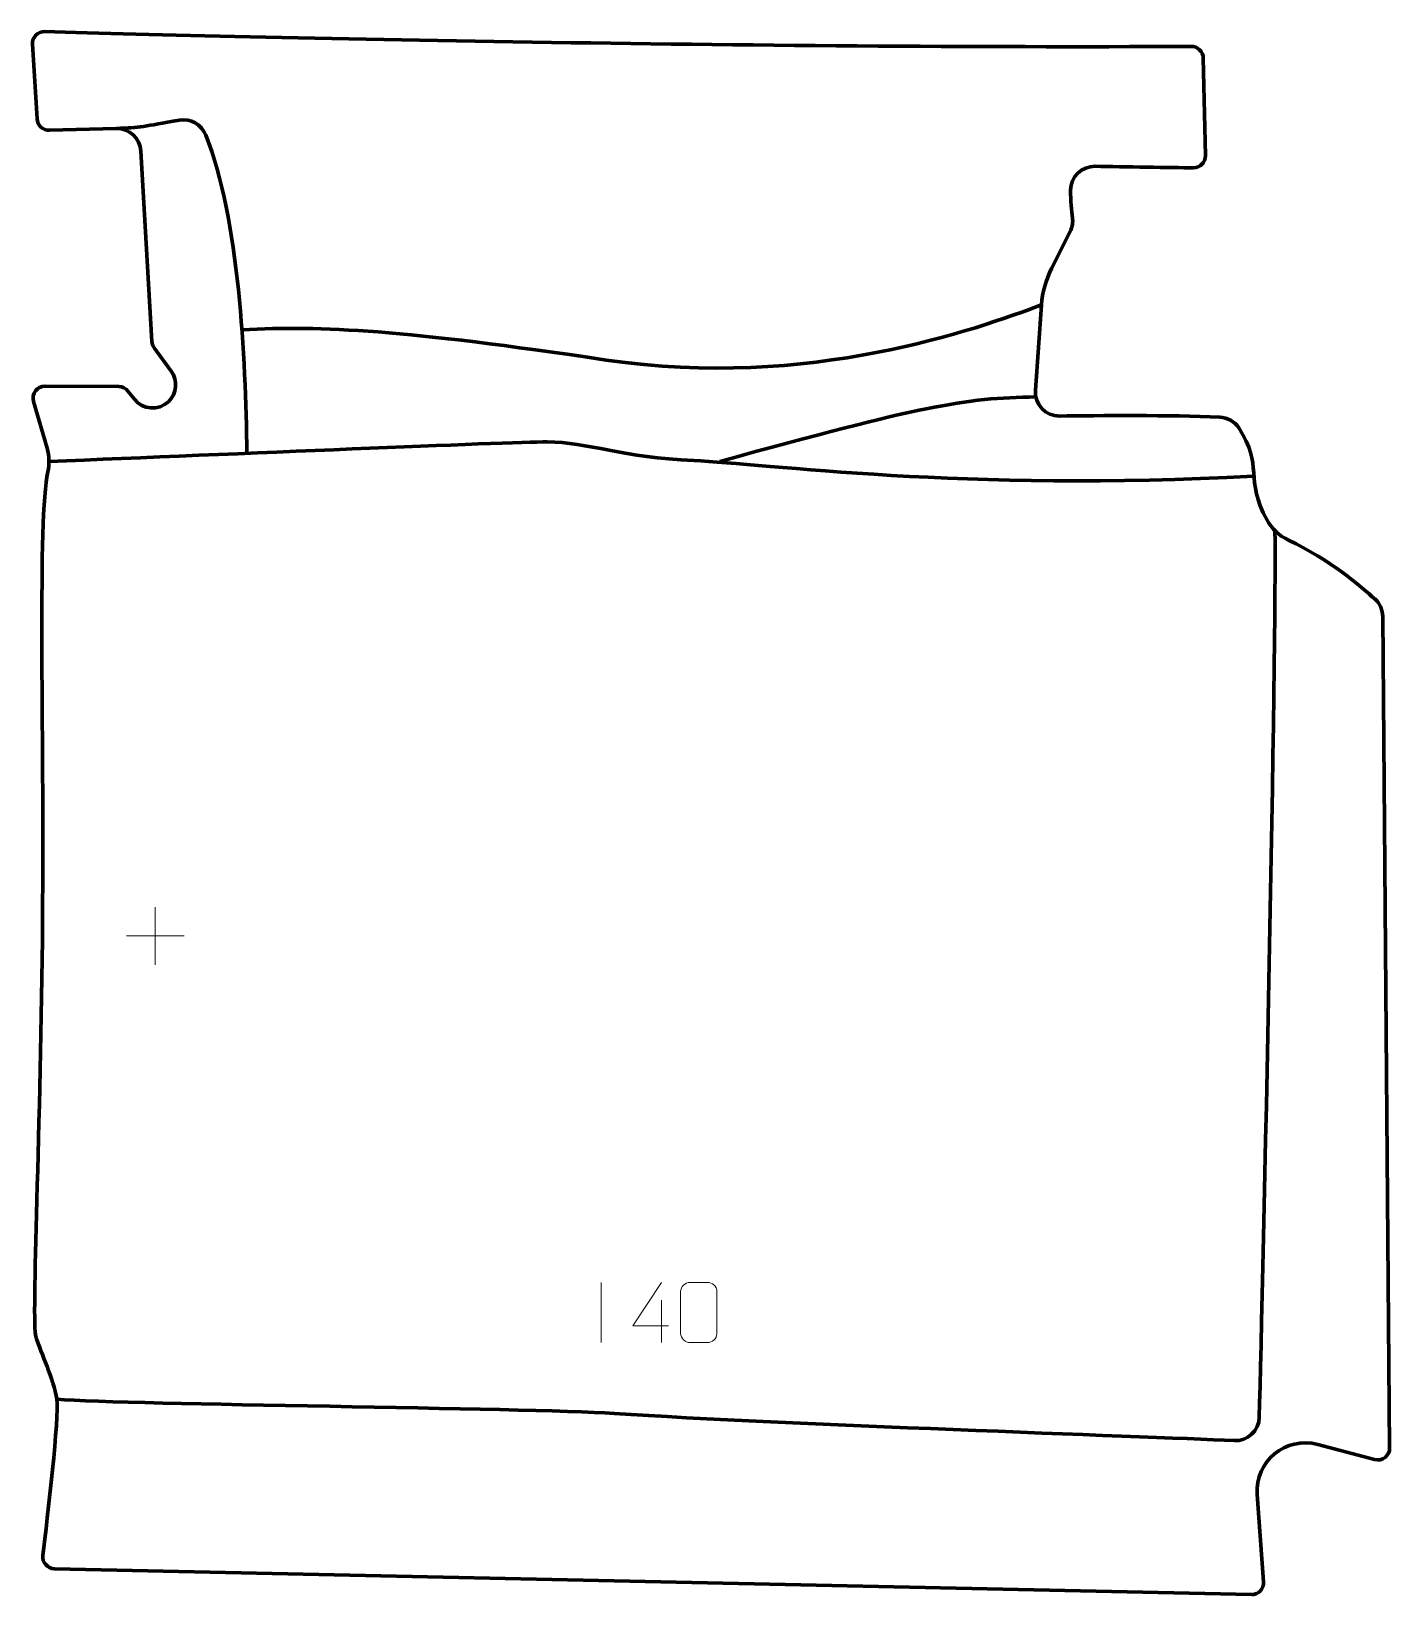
# Model space of a CAD drawing. Header units: millimetres. Extents: x -295 to 270, y -434 to 216.
import ezdxf

# ---------------------------------------------------------------- set-up
doc = ezdxf.new("R2010")
doc.units = ezdxf.units.MM
doc.header["$MEASUREMENT"] = 0
doc.layers.add('layer 1', color=7, linetype='Continuous')
doc.layers.add('layer 2', color=7, linetype='Continuous')

msp = doc.modelspace()

# ---------------------------------------------------------------- linework, layer by layer
at = {"layer": 'layer 1', "color": 230, "lineweight": 200}
msp.add_open_spline([(269.7151, -373.0042), (269.7151, -373.0042), (266.8495, -27.372), (266.8495, -27.372), (266.8495, -27.372), (266.8266, -24.6203), (265.6744, -21.9989), (263.6562, -20.1284), (263.6562, -20.1284), (257.933, -14.8241), (244.8291, -3.7045), (227.6252, 4.4838), (227.6252, 4.4838), (223.8745, 6.2689), (220.7432, 9.1493), (218.7172, 12.7755), (218.7172, 12.7755), (209.1922, 29.8249), (217.3893, 35.3021), (206.9577, 51.1172), (206.9577, 51.1172), (205.2023, 53.7782), (202.2696, 55.4267), (199.0851, 55.5703), (199.0851, 55.5703), (178.5284, 56.4977), (148.4636, 56.2649), (132.5022, 56.0465), (132.5022, 56.0465), (126.6404, 55.9661), (121.9672, 60.9198), (122.3873, 66.7671), (122.3873, 66.7671), (122.3873, 66.7671), (124.9379, 102.2519), (124.9379, 102.2519), (124.9379, 102.2519), (125.3168, 107.5228), (126.736, 112.6659), (129.1131, 117.3854), (129.1131, 117.3854), (129.1131, 117.3854), (136.8375, 132.721), (136.8375, 132.721), (136.8375, 132.721), (137.7424, 134.5174), (138.0842, 136.5416), (137.8196, 138.5355), (137.8196, 138.5355), (137.4513, 141.308), (136.9973, 145.6553), (137.0417, 149.9874), (137.0417, 149.9874), (137.0992, 155.5584), (141.6705, 160.0207), (147.2405, 159.9032), (147.2405, 159.9032), (159.2237, 159.6517), (178.7852, 159.3843), (188.0516, 159.2637), (188.0516, 159.2637), (190.883, 159.2266), (193.18, 161.5454), (193.1172, 164.3765), (193.1172, 164.3765), (193.1172, 164.3765), (192.2162, 204.857), (192.2162, 204.857), (192.2162, 204.857), (192.1555, 207.5854), (189.9207, 209.7606), (187.1916, 209.7479), (187.1916, 209.7479), (5.6392, 208.8787), (-203.1382, 213.3364), (-289.4944, 215.9621), (-289.4944, 215.9621), (-292.4358, 216.0514), (-294.8178, 213.5939), (-294.6379, 210.6563), (-294.6379, 210.6563), (-294.6379, 210.6563), (-292.736, 179.5907), (-292.736, 179.5907), (-292.736, 179.5907), (-292.5713, 176.9004), (-290.3047, 174.8243), (-287.6102, 174.8959), (-287.6102, 174.8959), (-287.6102, 174.8959), (-259.8014, 175.6354), (-259.8014, 175.6354), (-259.8014, 175.6354), (-254.3997, 175.7789), (-249.8601, 171.6066), (-249.5479, 166.2116), (-249.5479, 166.2116), (-249.5479, 166.2116), (-244.9713, 87.0391), (-244.9713, 87.0391), (-244.9713, 87.0391), (-244.916, 86.0788), (-244.5847, 85.1549), (-244.0174, 84.3781), (-244.0174, 84.3781), (-244.0174, 84.3781), (-236.9569, 74.7085), (-236.9569, 74.7085), (-236.9569, 74.7085), (-234.0931, 70.7863), (-234.6018, 65.3443), (-238.1426, 62.0205), (-238.1426, 62.0205), (-242.2331, 58.1798), (-248.7291, 58.6409), (-252.2368, 63.0202), (-252.2368, 63.0202), (-252.2368, 63.0202), (-254.9348, 66.3889), (-254.9348, 66.3889), (-254.9348, 66.3889), (-255.8764, 67.5644), (-257.2977, 68.2533), (-258.8038, 68.2639), (-258.8038, 68.2639), (-258.8038, 68.2639), (-289.385, 68.4809), (-289.385, 68.4809), (-289.385, 68.4809), (-292.7329, 68.5045), (-295.1586, 65.2964), (-294.2237, 62.0815), (-294.2237, 62.0815), (-294.2237, 62.0815), (-288.5793, 42.6777), (-288.5793, 42.6777), (-288.5793, 42.6777), (-287.6455, 39.4684), (-287.5241, 36.0772), (-288.2466, 32.814), (-288.2466, 32.814), (-292.6267, 13.0288), (-289.7861, -71.9391), (-290.4772, -154.0277), (-290.4772, -154.0277), (-291.1877, -238.4114), (-295.0778, -321.1017), (-293.2846, -326.7254), (-293.2846, -326.7254), (-290.9771, -333.964), (-285.9687, -344.1092), (-284.5618, -352.832), (-284.5618, -352.832), (-283.4125, -359.9588), (-288.4607, -402.3923), (-290.347, -417.6874), (-290.347, -417.6874), (-290.71, -420.6274), (-288.4519, -423.2344), (-285.4903, -423.2983), (-285.4903, -423.2983), (-285.4903, -423.2983), (212.2187, -434.0344), (212.2187, -434.0344), (212.2187, -434.0344), (215.1658, -434.0979), (217.5287, -431.6119), (217.3156, -428.6715), (217.3156, -428.6715), (217.3156, -428.6715), (214.6835, -392.3766), (214.6835, -392.3766), (214.6835, -392.3766), (213.6898, -378.6673), (226.4974, -368.0607), (239.7812, -371.5927), (239.7812, -371.5927), (239.7812, -371.5927), (263.4276, -377.8799), (263.4276, -377.8799), (263.4276, -377.8799), (266.6191, -378.7287), (269.7426, -376.3062), (269.7151, -373.0042)], degree=3, knots=[0, 0, 0, 0, 0.0212766, 0.0212766, 0.0212766, 0.0212766, 0.04255319, 0.04255319, 0.04255319, 0.04255319, 0.06382979, 0.06382979, 0.06382979, 0.06382979, 0.08510638, 0.08510638, 0.08510638, 0.08510638, 0.10638298, 0.10638298, 0.10638298, 0.10638298, 0.12765957, 0.12765957, 0.12765957, 0.12765957, 0.14893617, 0.14893617, 0.14893617, 0.14893617, 0.17021277, 0.17021277, 0.17021277, 0.17021277, 0.19148936, 0.19148936, 0.19148936, 0.19148936, 0.21276596, 0.21276596, 0.21276596, 0.21276596, 0.23404255, 0.23404255, 0.23404255, 0.23404255, 0.25531915, 0.25531915, 0.25531915, 0.25531915, 0.27659574, 0.27659574, 0.27659574, 0.27659574, 0.29787234, 0.29787234, 0.29787234, 0.29787234, 0.31914894, 0.31914894, 0.31914894, 0.31914894, 0.34042553, 0.34042553, 0.34042553, 0.34042553, 0.36170213, 0.36170213, 0.36170213, 0.36170213, 0.38297872, 0.38297872, 0.38297872, 0.38297872, 0.40425532, 0.40425532, 0.40425532, 0.40425532, 0.42553191, 0.42553191, 0.42553191, 0.42553191, 0.44680851, 0.44680851, 0.44680851, 0.44680851, 0.46808511, 0.46808511, 0.46808511, 0.46808511, 0.4893617, 0.4893617, 0.4893617, 0.4893617, 0.5106383, 0.5106383, 0.5106383, 0.5106383, 0.53191489, 0.53191489, 0.53191489, 0.53191489, 0.55319149, 0.55319149, 0.55319149, 0.55319149, 0.57446809, 0.57446809, 0.57446809, 0.57446809, 0.59574468, 0.59574468, 0.59574468, 0.59574468, 0.61702128, 0.61702128, 0.61702128, 0.61702128, 0.63829787, 0.63829787, 0.63829787, 0.63829787, 0.65957447, 0.65957447, 0.65957447, 0.65957447, 0.68085106, 0.68085106, 0.68085106, 0.68085106, 0.70212766, 0.70212766, 0.70212766, 0.70212766, 0.72340426, 0.72340426, 0.72340426, 0.72340426, 0.74468085, 0.74468085, 0.74468085, 0.74468085, 0.76595745, 0.76595745, 0.76595745, 0.76595745, 0.78723404, 0.78723404, 0.78723404, 0.78723404, 0.80851064, 0.80851064, 0.80851064, 0.80851064, 0.82978723, 0.82978723, 0.82978723, 0.82978723, 0.85106383, 0.85106383, 0.85106383, 0.85106383, 0.87234043, 0.87234043, 0.87234043, 0.87234043, 0.89361702, 0.89361702, 0.89361702, 0.89361702, 0.91489362, 0.91489362, 0.91489362, 0.91489362, 0.93617021, 0.93617021, 0.93617021, 0.93617021, 0.95744681, 0.95744681, 0.95744681, 0.95744681, 1, 1, 1, 1], dxfattribs=at)
at = {"layer": 'layer 1', "color": 250, "lineweight": 9}
for points in [[(-243.6038, -148.1189), (-243.6038, -148.1189), (-243.6038, -172.0968), (-243.6038, -172.0968)], [(-255.5927, -160.1079), (-255.5927, -160.1079), (-231.6148, -160.1079), (-231.6148, -160.1079)], [(-58.1275, -304.2761), (-58.1275, -304.2761), (-58.1275, -329.2502), (-58.1275, -329.2502)], [(-33.1092, -311.5636), (-33.1092, -311.5636), (-33.1092, -329.2283), (-33.1092, -329.2283)]]:
    msp.add_open_spline(points, degree=3, dxfattribs=at)
for points, knots in [([(-30.1651, -322.3247), (-30.1651, -322.3247), (-44.9868, -322.3247), (-44.9868, -322.3247), (-44.9868, -322.3247), (-44.9868, -322.3247), (-33.1092, -304.2542), (-33.1092, -304.2542)], [0, 0, 0, 0, 0.33333333, 0.33333333, 0.33333333, 0.33333333, 1, 1, 1, 1]), ([(-21.1566, -304.242), (-18.7905, -304.242), (-16.424, -304.242), (-14.0575, -304.242), (-14.0575, -304.242), (-12.077, -304.2064), (-10.051, -305.7007), (-10.0239, -308.1428), (-10.0239, -308.1428), (-10.0243, -313.9002), (-10.0243, -319.658), (-10.0239, -325.4162), (-10.0239, -325.4162), (-10.166, -327.7438), (-11.8724, -329.2261), (-14.0575, -329.2369), (-14.0575, -329.2369), (-16.4299, -329.2365), (-18.8023, -329.2365), (-21.1743, -329.2369), (-21.1743, -329.2369), (-23.1328, -329.3425), (-25.1392, -327.4546), (-25.1278, -325.4336), (-25.1278, -325.4336), (-25.1274, -319.653), (-25.1274, -313.8727), (-25.1278, -308.0929), (-25.1278, -308.0929), (-25.1235, -305.9509), (-23.3464, -304.2284), (-21.1566, -304.242)], [0, 0, 0, 0, 0.11111111, 0.11111111, 0.11111111, 0.11111111, 0.22222222, 0.22222222, 0.22222222, 0.22222222, 0.33333333, 0.33333333, 0.33333333, 0.33333333, 0.44444444, 0.44444444, 0.44444444, 0.44444444, 0.55555556, 0.55555556, 0.55555556, 0.55555556, 0.66666667, 0.66666667, 0.66666667, 0.66666667, 0.77777778, 0.77777778, 0.77777778, 0.77777778, 1, 1, 1, 1])]:
    msp.add_open_spline(points, degree=3, knots=knots, dxfattribs=at)
at = {"layer": 'layer 2', "color": 142, "lineweight": 200}
for points, knots in [([(-205.4585, 40.5416), (-206.0597, 81.1226), (-208.6843, 137.5755), (-222.5556, 172.8699), (-222.5556, 172.8699), (-224.2881, 177.2786), (-228.8819, 179.8616), (-233.5513, 179.0636), (-233.5513, 179.0636), (-248.2304, 176.5547), (-249.8235, 175.9006), (-259.8015, 175.6353)], [0, 0, 0, 0, 0.25, 0.25, 0.25, 0.25, 0.5, 0.5, 0.5, 0.5, 1, 1, 1, 1]), ([(124.9381, 102.252), (98.6949, 92.4956), (28.173, 66.7968), (-56.095, 79.3472), (-56.095, 79.3472), (-140.3631, 91.8976), (-174.0289, 93.6908), (-207.5449, 91.8976)], [0, 0, 0, 0, 0.33333333, 0.33333333, 0.33333333, 0.33333333, 1, 1, 1, 1]), ([(-287.7809, 37.1836), (-211.2821, 40.172), (-97.3327, 45.2816), (-80.5987, 45.2816), (-80.5987, 45.2816), (-63.8643, 45.2816), (-48.9235, 38.7072), (-19.6387, 37.512), (-19.6387, 37.512), (9.6457, 36.3168), (92.4129, 24.5358), (213.2901, 31.0241)], [0, 0, 0, 0, 0.25, 0.25, 0.25, 0.25, 0.5, 0.5, 0.5, 0.5, 1, 1, 1, 1]), ([(-284.5618, -352.8321), (-253.5177, -355.1414), (-90.16, -356.3292), (-52.7084, -358.7348), (-52.7084, -358.7348), (19.1326, -363.3498), (165.4069, -368.1705), (205.0489, -370.0074), (205.0489, -370.0074), (210.645, -370.2664), (215.3613, -365.8799), (215.507, -360.2796), (215.507, -360.2796), (216.9657, -304.2698), (222.8748, -35.9326), (221.9953, 8.4489)], [0, 0, 0, 0, 0.2, 0.2, 0.2, 0.2, 0.4, 0.4, 0.4, 0.4, 0.6, 0.6, 0.6, 0.6, 1, 1, 1, 1])]:
    msp.add_open_spline(points, degree=3, knots=knots, dxfattribs=at)
msp.add_open_spline([(122.5709, 64.0077), (92.6885, 63.6094), (74.7893, 60.1634), (-8.881, 37.1835)], degree=3, dxfattribs=at)

doc.saveas('drawing.dxf')
